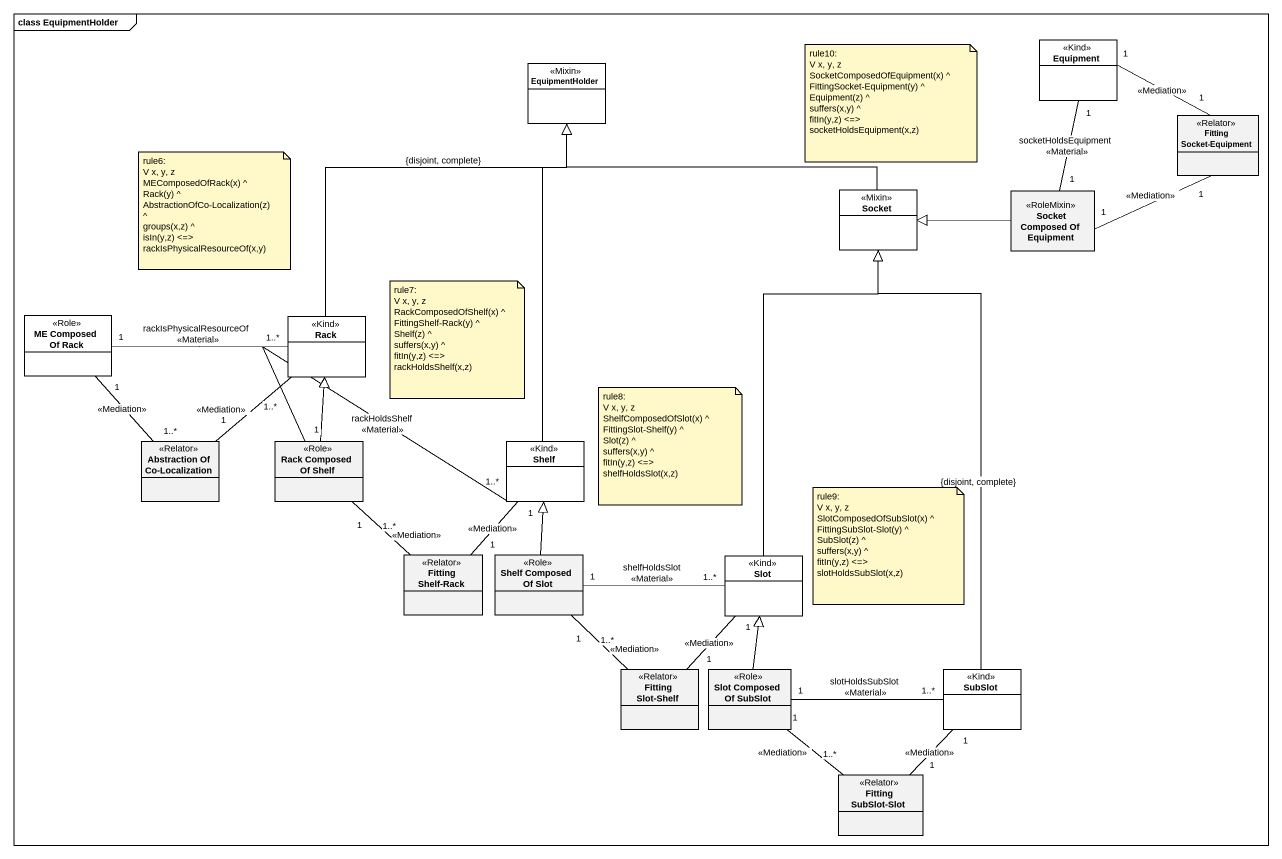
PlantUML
@startuml
mainframe class EquipmentHolder
hide circle
hide empty members
class Equipment <<Kind>> #FFFFFF
class EquipmentHolder <<Mixin>> #FFFFFF
class "Fitting Socket-Equipment" as Fitting_Socket_Equipment <<Relator>>
class Socket <<Mixin>> #FFFFFF
class "Socket Composed Of Equipment" as Socket_Composed_Of_Equipment <<RoleMixin>>
class "ME Composed Of Rack" as ME_Composed_Of_Rack <<Role>> #FFFFFF
class Rack <<Kind>> #FFFFFF
class "Abstraction Of Co-Localization" as Abstraction_Of_Co <<Relator>>
class "Rack Composed Of Shelf" as Rack_Composed_Of_Shelf <<Role>>
class Shelf <<Kind>> #FFFFFF
class "Fitting Shelf-Rack" as Fitting_Shelf_Rack <<Relator>>
class "Shelf Composed Of Slot" as Shelf_Composed_Of_Slot <<Role>>
class Slot <<Kind>> #FFFFFF
class "Fitting Slot-Shelf" as Fitting_Slot_Shelf <<Relator>>
class "Slot Composed Of SubSlot" as Slot_Composed_Of_SubSlot <<Role>>
class SubSlot <<Kind>> #FFFFFF
class "Fitting SubSlot-Slot" as Fitting_SubSlot_Slot <<Relator>>
Equipment "1" -right- "1" Fitting_Socket_Equipment : <<Mediation>>
Equipment "1" -- "1" Socket_Composed_Of_Equipment : socketHoldsEquipment\n<<Material>>
Socket -left-|> EquipmentHolder
Socket_Composed_Of_Equipment "1" -right- "1" Fitting_Socket_Equipment : <<Mediation>>
Socket_Composed_Of_Equipment -left-|> Socket
ME_Composed_Of_Rack "1" -right- "1..*" Rack : rackIsPhysicalResourceOf\n<<Material>>
ME_Composed_Of_Rack "1" -- "1..*" Abstraction_Of_Co : <<Mediation>>
Rack -up-|> EquipmentHolder : {disjoint, complete}
Rack "1..*" -- "1" Abstraction_Of_Co : <<Mediation>>
Rack_Composed_Of_Shelf -up-|> Rack
Rack_Composed_Of_Shelf "1" -right- "1..*" Shelf : rackHoldsShelf\n<<Material>>
Rack_Composed_Of_Shelf "1" -- "1..*" Fitting_Shelf_Rack : <<Mediation>>
Shelf -up-|> EquipmentHolder
Shelf "1" -- "1" Fitting_Shelf_Rack : <<Mediation>>
Shelf_Composed_Of_Slot -up-|> Shelf
Shelf_Composed_Of_Slot "1" -right- "1..*" Slot : shelfHoldsSlot\n<<Material>>
Shelf_Composed_Of_Slot "1" -- "1..*" Fitting_Slot_Shelf : <<Mediation>>
Slot -up-|> Socket
Slot "1" -- "1" Fitting_Slot_Shelf : <<Mediation>>
Slot_Composed_Of_SubSlot -up-|> Slot
Slot_Composed_Of_SubSlot "1" -right- "1..*" SubSlot : slotHoldsSubSlot\n<<Material>>
Slot_Composed_Of_SubSlot "1" -- "1..*" Fitting_SubSlot_Slot : <<Mediation>>
SubSlot -up-|> Socket : {disjoint, complete}
SubSlot "1" -- "1" Fitting_SubSlot_Slot : <<Mediation>>
note as N1
  rule10:
  V x, y, z
  SocketComposedOfEquipment(x) ^
  FittingSocket-Equipment(y) ^
  Equipment(z) ^
  suffers(x,y) ^
  fitIn(y,z) <=>
  socketHoldsEquipment(x,z)
end note
note as N2
  rule6:
  V x, y, z
  MEComposedOfRack(x) ^
  Rack(y) ^
  AbstractionOfCo-Localization(z) ^
  groups(x,z) ^
  isIn(y,z) <=>
  rackIsPhysicalResourceOf(x,y)
end note
note as N3
  rule7:
  V x, y, z
  RackComposedOfShelf(x) ^
  FittingShelf-Rack(y) ^
  Shelf(z) ^
  suffers(x,y) ^
  fitIn(y,z) <=>
  rackHoldsShelf(x,z)
end note
note as N4
  rule8:
  V x, y, z
  ShelfComposedOfSlot(x) ^
  FittingSlot-Shelf(y) ^
  Slot(z) ^
  suffers(x,y) ^
  fitIn(y,z) <=>
  shelfHoldsSlot(x,z)
end note
note as N5
  rule9:
  V x, y, z
  SlotComposedOfSubSlot(x) ^
  FittingSubSlot-Slot(y) ^
  SubSlot(z) ^
  suffers(x,y) ^
  fitIn(y,z) <=>
  slotHoldsSubSlot(x,z)
end note
@enduml
